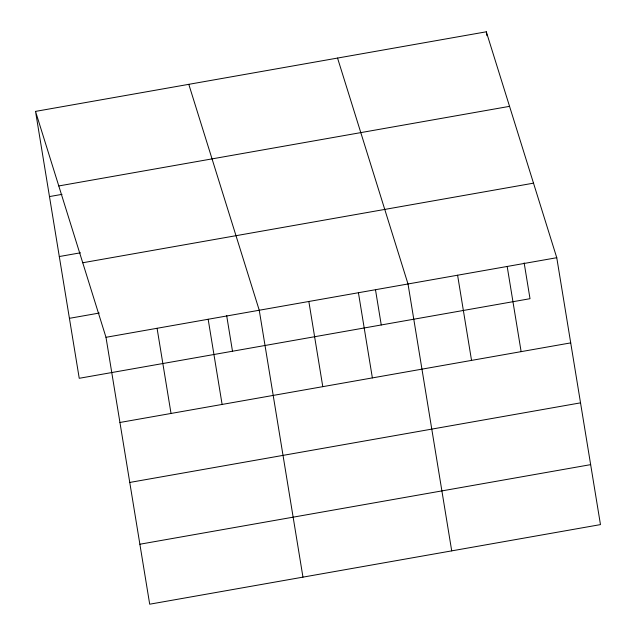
<?xml version="1.0" encoding="UTF-8"?>
<svg xmlns="http://www.w3.org/2000/svg" width="636" height="636" viewBox="0 0 636 636"><rect width="100%" height="100%" fill="white"/><g stroke="black" fill="none" stroke-linecap="round" stroke-linejoin="round"><path stroke-width="0.95" d="M35.529 111.395L486.302 31.8L556.762 257.707L600.471 524.605L149.699 604.2L105.989 337.303L35.529 111.395L79.238 378.293L530.011 298.697L524.151 262.906M58.782 185.951L509.555 106.347M49.481 196.572L62.01 194.362M59.299 256.539L80.502 252.794M82.736 262.755L533.509 183.16M69.419 318.326L99.296 313.047M105.989 337.303L556.762 257.707M119.942 422.479L570.715 342.884M129.76 482.446L580.533 402.85M139.872 544.233L590.653 464.638M337.549 58.067L408.01 283.974L451.711 550.871M188.797 84.334L259.25 310.241L302.959 577.138M486.302 31.8L486.945 35.719M507.178 266.46L521.13 351.636M457.594 275.221L471.538 360.397M375.55 290.143L381.258 324.964M358.426 292.727L372.37 377.903M308.842 301.488L322.786 386.664M226.639 315.44L232.498 351.231M208.163 319.264L222.115 404.44M157.076 328.279L171.028 413.456"/></g></svg>
